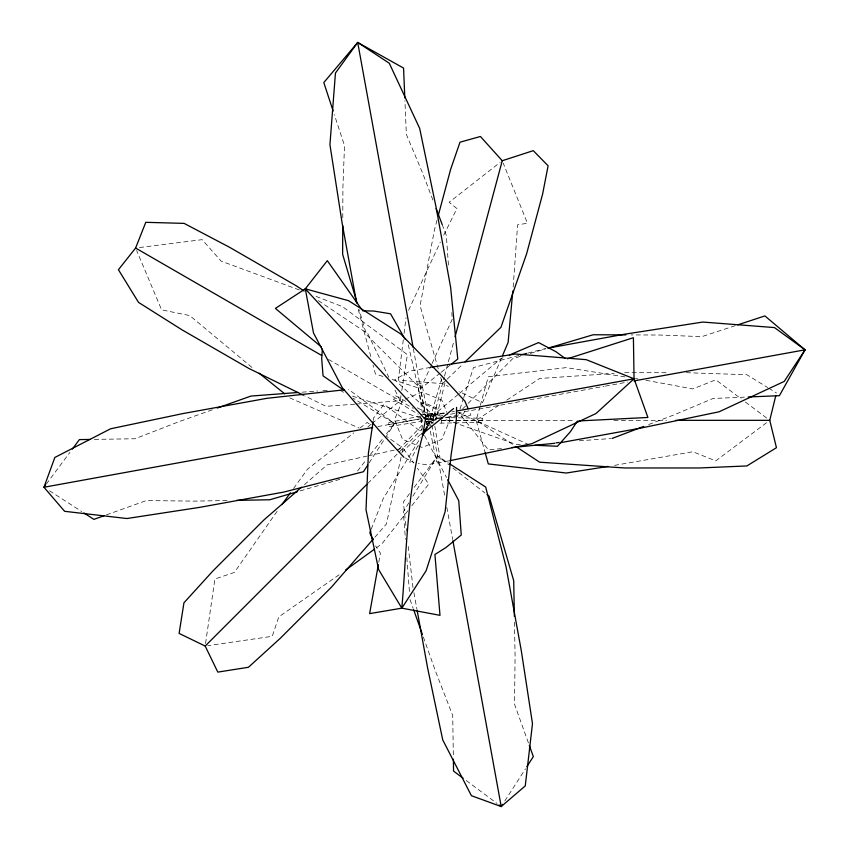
<?xml version="1.0" encoding="UTF-8"?>
<svg xmlns="http://www.w3.org/2000/svg" width="849" height="849" viewBox="0 0 849 849"><rect width="100%" height="100%" fill="white"/><g stroke="black" fill="none" stroke-linecap="round" stroke-linejoin="round"><path stroke-width="0.64" stroke-dasharray="4.25 3.18" d="M342.784 217.737L342.9 187.714L344.514 145.603L334.357 114.711M513.167 287.036L517.603 224.815L527.462 223.255L503.234 163.188M435.579 416.095L435.919 413.038L424.479 415.331M403.286 339.844L398.33 380.182L442.509 383.652L448.399 386.465M404.082 333.339L406.002 317.717M205.554 643.468L214.903 578.997L234.356 572.438L278.78 508.891M373.263 420.499L373.645 417.878L383.96 404.336L421.157 431.716M400.983 395.666L400.187 400.792L372.923 422.791M401.789 390.54L407.414 354.649L342.487 306.627L314.3 295.739M378.792 562.165L380.394 553.155L375.545 545.875M421.645 430.178L422.929 424.192M401.068 457.176L386.391 524.024L374.335 537.873M402.203 452.039L403.052 448.176L387.208 436.821M422.898 421.115L389.617 426.538L388.375 424.659L388.884 422.473L423.205 415.586M436.853 415.819L445.258 381.647M437.012 220.167L434.635 229.028L420.085 305.672L436.726 363.531M433.977 415.469L444.207 377.327M444.547 376.054L454.056 340.598M479.961 406.639L476.14 420.329L485.172 452.708M480.311 405.387L488.302 376.754L566.241 367.628L626.329 377.115M430.241 418.101L441.491 379.291M460.009 408.985L463.278 398.934M463.692 397.682L473.487 367.543L519.057 355.413M427.259 425.498L428.533 421.921L426.814 423.8M422.271 419.374L421.115 422.579L427.493 421.284M371.225 529.171L383.111 498.862L420.51 437.808M402.617 400.144L394.498 419.746L402.617 439.358L422.229 447.476L441.83 439.358L449.959 419.746L447.423 413.622M501.472 358.087L482.519 402.744L458.991 391.516M481.861 420.329L482.752 418.26L445.152 417.581M431.547 364.72L420.626 388.693L391.739 379.301M432.088 363.521L452.284 319.16M408.539 310.309L440.302 242.124M443.74 235.184L456.911 208.557L449.153 202.274L500.167 162.361M417.91 445.714L409.642 462.111L413.357 462.694M427.949 425.816L430.316 421.136M464.583 411.68L463.267 414.025L445.385 417.655M408.815 502.873L403.349 511.809L405.44 539.306M412.911 496.177L437.49 455.987L448.442 463.045M369.113 462.96L394.541 423.534L348.504 389.362M504.773 801L525.478 768.823M293.542 488.493L307.529 469.168L353.789 432.916M46.334 484.068L69.958 452.305M409.536 493.651L403.317 502.024L406.501 530.975M414.195 487.368L437.49 455.987L448.845 464.838M357.514 471.015L366.365 459.659M370.397 454.502L383.27 437.988M386.486 433.86L394.541 423.534L353.226 398.266M421.826 418.844L420.457 420.584L422.961 419.958M407.838 510.801L382.061 543.7L375.619 548.358M411.861 505.664L428.777 484.079L417.432 468.234M429.159 419.979L421.9 384.215L419.555 382.899L417.846 384.947L422.399 413.261M398.712 449.535L422.293 425.073M462.514 409.016L467.162 404.357M468.086 403.424L512.732 358.66L520.278 356.41M367.808 483.421L398.414 452.814M399.338 451.891L422.229 429M426.845 424.383L429.626 421.613M446.287 380.023L442.509 383.652L440.705 377.37M447.221 379.11L463.246 363.669M401.704 452.528L420.52 434.391M431.812 423.513L433.701 421.698M304.451 484.652L327.205 464.838L367.055 456.083M430.316 367.405L409.95 371.109L394.679 379.758L433.266 415.278L458.481 394.169M459.489 393.331L500.825 358.713L503.266 357.673M367.872 426.867L371.915 423.609M440.228 373.029L420.626 388.693L366.535 334.75L359.063 309.598M441.268 372.212L450.554 364.794M359.955 428.087L367.15 422.452L370.323 424.712M766.573 422.717L715.781 460.869L692.826 451.753L611.959 465.814M339.112 574.784L278.79 616.873L272.232 636.326L207.761 645.675M499.138 405.175L476.14 420.329L514.462 445.587M506.8 400.123L539.646 378.484L614.167 373.411M427.503 417.146L426.994 414.599L430.05 414.949L432.778 413.548L433.192 416.106M405.069 399.126L422.229 392.026L441.83 400.144L446.914 412.402M648.647 424.542L674.265 414.79L713.118 398.468L745.602 397.099M106.369 514.897L146.261 500.592L194.347 501.122L228.774 500.507M212.292 409.812L179.85 421.348L135.023 438.763L93.974 439.389M735.245 325.676L701.879 336.639L659.769 335.026L631.051 334.909M530.338 353.428L545.419 348.95M300.079 490.945L342.943 478.454M527.919 353.057L545.716 348.536M368.339 455.807L395.337 449.874M396.621 449.588L403.052 448.176L413.643 462.96M425.72 416.647L444.494 413.24M451.976 411.882L454.47 411.425M377.837 426.569L421.539 418.631L388.386 424.67M430.475 417.018L434.295 416.328M440.217 416.106L442.785 415.66M450.479 414.248L455.605 413.325M456.889 413.081L604.085 386.348M605.379 386.115L627.517 382.092M448.622 460.901L426.983 464.838L418.313 463.469M425.211 415.968L447.083 412.455M139.512 247.537L202.158 239.651L221.143 261.142L299.601 290.061M420.69 414.662L432.215 413.367L435.834 414.811M501.483 448.601L488.451 449.896L458.789 412.752L528.322 444.409M556.233 443.136L558.844 442.87M446.245 417.506L470.898 415.129L468.881 410.449M302.042 392.185L317.759 390.986M322.991 390.582L328.234 390.19M354.649 404.177L326.037 406.31L304.653 395.814M355.954 404.082L400.187 400.792L393.947 387.866M555.787 442.456L559.714 442.18M579.336 440.79L610.728 438.562M439.962 423.163L482.752 422.388L481.861 420.319L441.671 420.319M624.631 372.7L667.983 372.7M686.374 372.7L746.865 374.727L767.687 387.568M441.671 420.329L574.677 420.329M613.912 420.329L666.476 420.329M520.384 444.643L516.415 444.462L444.441 419.204M635.466 378.558L638.077 378.972M645.909 380.278L692.826 388.916L715.781 379.79L741.177 398.871M352.473 396.143L421.698 418.313M382.952 376.447L375.417 373.995L373.061 365.134M433.266 415.278L435.749 416.148M426.548 421.369L427.249 425.211L430.454 426.368L429.414 421.263M289.785 397.905L358.978 428.013M404.952 457.802L413.93 462.609M405.896 401.471L395.538 395.74L395.093 397.873L393.469 399.306L418.27 414.227M417.4 407.838L432.364 416.127M328.51 359.414L413.325 408.38M423.577 414.301L428.119 416.944M429.541 421.008L435.176 424.394M339.833 390.073L345.416 393.49M768.78 388.237L776.453 392.97M49.518 490.818L81.695 511.523M318.428 300.642L367.882 333.816L388.853 377.296M466.26 780.56L496.962 803.398M745.411 402.055L768.695 419.533M452.973 468.054L484.97 493.004M251.951 367.405L189.72 315.563L161.618 309.864L136.615 250.455M429.912 421.327L431.727 423.046M427.291 421.518L429.827 424.245M420.064 416.795L421.539 418.525M426.898 424.097L428.458 426.049M424.511 435.601L446.51 477.446M439.962 416.148L436.524 407.849L424.68 402.946L421.486 402.946L435.59 408.783L438.509 415.84M432.884 200.056L422.675 173.217L406.342 134.365L404.92 100.575M442.159 224.465L446.341 235.438L448.474 265.525M528.407 742.907L514.547 704.267L515.078 656.181L514.43 620.428M410.025 599.553L413.123 608.287M423.333 636.983L435.304 670.678L452.719 715.495L453.366 757.87M437.086 364.794L438.53 369.824M358.236 309.429L371.034 357.535M408.284 344.811L424.288 414.365M427.758 418.408L429.286 426.039M430.316 431.122L436.428 461.633L438.625 462.143L440.493 460.901L434.858 426.347M430.04 414.949L430.517 417.496M430.73 418.769L431.674 423.874M431.886 425.147L444.727 495.805M446.829 507.373L452.676 539.529M413.346 348.642L426.336 420.075L419.555 382.899M426.559 421.359L427.259 425.211M412.985 587.508L408.093 545.451M413.919 592.687L416.986 609.518M406.83 557.644L409.621 594.311M451.817 312.623L452.093 316.55M441.438 419.703L441.438 422.887"/><path stroke-width="1.27" d="M342.752 225.569L342.635 254.286L356.824 302.064M456.571 407.35L456.316 419.884L451.074 455.234L445.152 511.618L426.124 570.74L401.821 608.16L369.633 613.625L378.336 564.734M322.365 349.066L321.707 358.766L323.044 375.863L343.749 390.126M447.741 479.77L458.747 500.698L461.262 535.029L445.905 547.573L434.921 554.482L439.994 615.334L401.821 608.16C406.894 549.738 406.968 490.053 423.28 433.277L453.568 408.571M512.807 290.984L508.127 342.391L502.491 355.667M373.072 421.804L368.402 453.228L366.004 509.697L378.633 569.583L401.821 608.16M422.908 433.627L425.476 419.523L305.311 288.83L327.311 260.664L361.929 309.779M516.648 447.03L539.646 462.185L624.631 467.969L699.512 467.969L746.865 465.942L776.453 447.699L769.756 420.329L775.837 395.454M436.535 417.082L435.908 419.618L432.629 420.51L430.241 418.101M438.371 215.094L450.586 169.513L459.999 142.197L480.417 136.487L502.247 160.737L455.075 336.798M432.629 420.51L433.648 416.732M426.835 426.697L422.898 435.495L421.73 433.542M370.748 530.392L369.803 532.811L372.934 539.932M303.464 395.231L248.81 368.402L181.888 329.762L138.514 302.382L118.425 269.717L135.596 248.035L145.795 222.321L184.116 223.383L229.527 247.261L296.439 285.901L304.133 291.058M424.999 431.674L427.365 426.983M737.717 324.859L764.907 315.924L805.032 349.83L779.403 395.687L748.202 396.992M367.702 465.156L363.468 471.726L283.937 492.049L199.759 507.352L126.894 518.527L64.62 511.31L43.968 487.252L54.835 457.462L110.582 428.787L182.726 413.612L266.904 398.319L344.545 389.797M417.22 610.813L427.578 667.792L442.743 739.935L471.418 795.693L501.207 806.55L502.629 804.332M526.9 766.605L533.331 756.618L529.309 745.401M577.416 421.019L570.528 431.536L557.453 446.277L534.944 445.279M548.327 348.069L624.004 334.315L702.792 322.058L774.447 327.576L805.032 349.83L784.232 381.424L719.103 411.797L641.037 428.045L560.149 442.743M281.889 504.603L290.432 492.791M404.814 97.975L403.562 68.079L357.705 42.45L335.451 73.035L329.932 144.68L342.189 223.478L356.654 303.061M45.549 485.129L43.968 487.252L372.7 427.503M72.324 449.132L79.403 439.602L90.005 439.442M451.583 363.966L457.77 359.021L450.617 287.333L435.919 206.434L419.671 128.379L389.298 63.251L357.705 42.45L323.798 82.576L333.137 110.996M373.464 538.86L331.269 587.328L280.319 638.268L248.449 667.272L217.811 672.111L205.182 646.047L179.107 633.418L183.957 602.779L212.95 570.91L263.901 519.959L301.491 487.23M205.182 646.047L366.874 484.354M465.125 361.854L500.931 327.332L526.656 253.681L542.596 194.166L548.104 165.799L533.278 150.655L502.247 160.737M567.429 358.798L633.407 337.711L634.054 378.792L596.019 413.516L531.676 443.751L449.896 460.667M499.085 804.979L501.207 806.55L525.266 785.909L532.482 723.624L521.307 650.759L506.004 566.591L485.681 487.05L449.535 463.756M345.554 570.114L374.547 549.133M467.873 408.114L464.838 401.099L440.461 374.589L400.664 333.922L348.525 300.663L305.311 288.83L275.394 308.41L321.442 347.008M509.358 355.062L538.606 342.572L556.031 351.762L565.169 358.448M612.033 438.466L643.765 426.4M103.875 515.799L93.899 519.376L83.913 512.945M217.28 408.04L250.964 396.069L298.116 392.482M547.934 348.207L593.196 334.761L625.83 334.888M297.553 491.677L269.812 499.764L236.712 500.358M520.32 355.084L526.656 353.396M431.589 367.171L515.364 354.012L586.235 359.668L634.054 378.792L647.904 417.475L578.721 420.945M457.027 410.958L634.054 378.792M634.023 380.904L805.032 349.83M608.033 466.441L566.241 473.031L488.302 463.915L485.172 452.708M511.915 447.561L554.928 443.263M425.476 419.523L431.971 418.897M435.855 418.515L442.35 417.888M675.698 420.329L769.756 420.329M362.682 310.851L373.624 311.021L390.54 313.79L405.005 339.069M423.927 417.857L427.206 418.759M135.596 248.035L321.675 355.466M463.087 778.204L453.557 771.115L453.377 759.197M487.039 494.617L489.098 496.219L513.719 580.705L514.367 616.459M259.104 373.178L284.67 393.787M403.837 457.208L379.45 430.687L342.253 387.632L313.472 332.882L305.311 288.83M436.131 208.599L442.159 224.465M413.569 609.54L422.441 634.49M452.91 540.824L501.207 806.55M357.705 42.45L413.113 347.358M424.596 429.52L423.577 433.107L424.606 429.52"/></g></svg>
